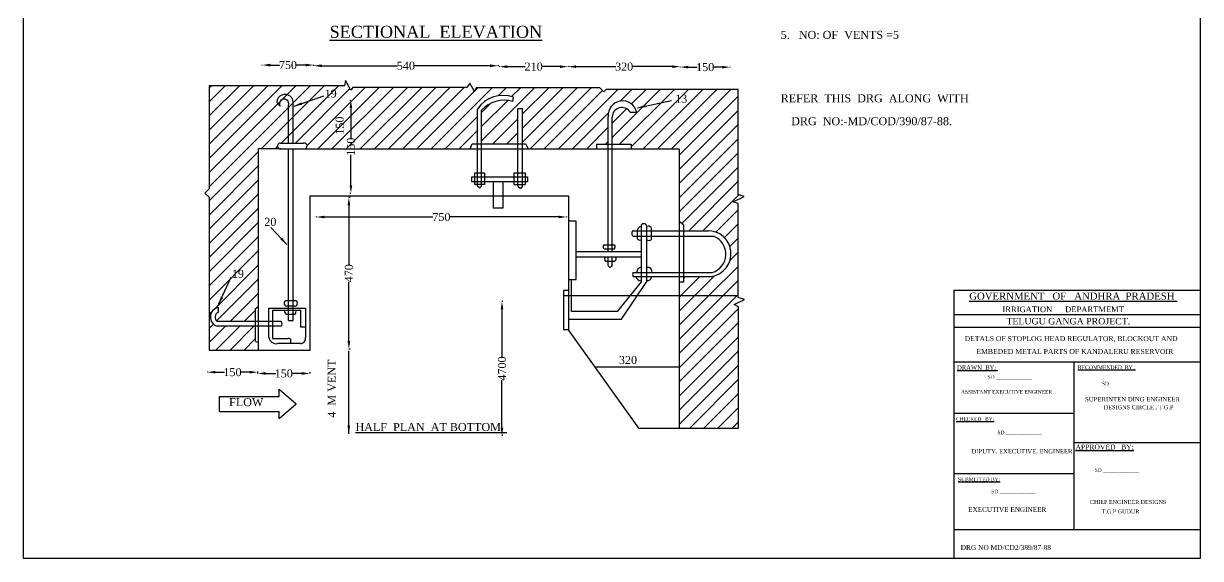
# Model space of a CAD drawing. Header units: millimetres. Extents: x 676 to 3617, y 672 to 4509.
# Drawn here: x 676 to 3617, y 672 to 2007 of the extents above; entities that cross this region are included whole.
import ezdxf

# ---------------------------------------------------------------- set-up
doc = ezdxf.new("R2010")
doc.units = ezdxf.units.MM
doc.header["$MEASUREMENT"] = 0
for name, color, linetype in [('DIM', 5, 'Continuous'), ('DWG.LINE', 10, 'Continuous'), ('HATCH', 2, 'Continuous'), ('TEXT', 7, 'Continuous')]:
    doc.layers.add(name, color=color, linetype=linetype)
doc.layers.add('TITLE', color=7, linetype='Continuous', lineweight=30)
doc.styles.get("Standard").update_dxf_attribs({"font": 'times.ttf', "height": 20})
doc.dimstyles.get("Standard").update_dxf_attribs({"dimtxt": 20, "dimasz": 20, "dimexe": 0.18, "dimexo": 0.0625, "dimgap": 0.09, "dimtad": 0, "dimtih": 1, "dimtoh": 1, "dimdec": 0, "dimzin": 0, "dimdsep": 46, "dimtxsty": 'Standard', "dimcen": 300, "dimclre": 256, "dimclrt": 4, "dimadec": 0, "dimazin": 0, "dimtfac": 1, "dimtdec": 0, "dimtofl": 0, "dimtmove": 0, "dimatfit": 3, "dimfxl": 0, "dimtolj": 1, "dimtzin": 0, "dimarcsym": 0})

# ---------------------------------------------------------------- blocks, each defined once
blk = doc.blocks.new('*D13')
at = {"layer": 'Defpoints', "color": 0, "ltscale": 0.2}
for p in [(1407.8, 1526), (2033.4, 1526), (2033.4, 1524.6)]:
    blk.add_point(p, dxfattribs=at)
at = {"layer": 'DIM', "lineweight": -2, "ltscale": 0.2}
for p, q in [((1407.8, 1525.9), (1407.8, 1524.4)), ((2033.4, 1525.9), (2033.4, 1524.4))]:
    blk.add_line(p, q, dxfattribs=at)
at = {"layer": 'DIM', "color": 0, "lineweight": -2, "ltscale": 0.2}
for p, q in [((1427.8, 1524.6), (1699.4, 1524.6)), ((2013.4, 1524.6), (1741.8, 1524.6))]:
    blk.add_line(p, q, dxfattribs=at)
at = {"layer": 'DIM', "color": 0, "ltscale": 0.2}
for points in [[(1427.8, 1527.9), (1427.8, 1521.3), (1407.8, 1524.6)], [(2013.4, 1527.9), (2013.4, 1521.3), (2033.4, 1524.6)]]:
    blk.add_solid(points, dxfattribs=at)
at = {"layer": 'DIM', "color": 4, "ltscale": 0.2, "insert": (1720.6, 1524.6), "char_height": 20, "attachment_point": 5}
blk.add_mtext('\\A1;750', dxfattribs=at)
blk = doc.blocks.new('*D14')
at = {"layer": 'Defpoints', "color": 0, "ltscale": 0.2}
for p in [(1491.6, 1816.4), (1494.5, 1816.4), (1491.6, 1583.7)]:
    blk.add_point(p, dxfattribs=at)
at = {"layer": 'DIM', "lineweight": -2, "ltscale": 0.2}
for p, q in [((1491.6, 1816.4), (1494.7, 1816.4)), ((1491.6, 1583.7), (1494.7, 1583.7))]:
    blk.add_line(p, q, dxfattribs=at)
at = {"layer": 'DIM', "color": 0, "lineweight": -2, "ltscale": 0.2}
for p, q in [((1494.5, 1796.4), (1494.5, 1720.1)), ((1494.5, 1603.7), (1494.5, 1680.1))]:
    blk.add_line(p, q, dxfattribs=at)
at = {"layer": 'DIM', "color": 0, "ltscale": 0.2}
for points in [[(1491.2, 1796.4), (1497.8, 1796.4), (1494.5, 1816.4)], [(1491.2, 1603.7), (1497.8, 1603.7), (1494.5, 1583.7)]]:
    blk.add_solid(points, dxfattribs=at)
at = {"layer": 'DIM', "color": 4, "ltscale": 0.2, "insert": (1494.5, 1700.1), "char_height": 20, "attachment_point": 5, "rotation": 90}
blk.add_mtext('\\A1;150', dxfattribs=at)
blk = doc.blocks.new('*D15')
at = {"layer": 'Defpoints', "color": 0, "ltscale": 0.2}
for p in [(1493.1, 1573.4), (1489.4, 1194.9), (1493.1, 1194.9)]:
    blk.add_point(p, dxfattribs=at)
at = {"layer": 'DIM', "lineweight": -2, "ltscale": 0.2}
for p, q in [((1493, 1573.4), (1489.3, 1573.4)), ((1493, 1194.9), (1489.3, 1194.9))]:
    blk.add_line(p, q, dxfattribs=at)
at = {"layer": 'DIM', "color": 0, "lineweight": -2, "ltscale": 0.2}
for p, q in [((1489.4, 1553.4), (1489.4, 1405.6)), ((1489.4, 1214.9), (1489.4, 1362.6))]:
    blk.add_line(p, q, dxfattribs=at)
at = {"layer": 'DIM', "color": 0, "ltscale": 0.2}
for points in [[(1486.1, 1553.4), (1492.8, 1553.4), (1489.4, 1573.4)], [(1486.1, 1214.9), (1492.8, 1214.9), (1489.4, 1194.9)]]:
    blk.add_solid(points, dxfattribs=at)
at = {"layer": 'DIM', "color": 4, "ltscale": 0.2, "insert": (1489.4, 1384.1), "char_height": 20, "attachment_point": 5, "rotation": 90}
blk.add_mtext('\\A1;470', dxfattribs=at)
blk = doc.blocks.new('*D16')
at = {"layer": 'Defpoints', "color": 0, "ltscale": 0.2}
for p in [(1135.9, 1139.1), (1261.3, 1139.1), (1261.3, 1137.1)]:
    blk.add_point(p, dxfattribs=at)
at = {"layer": 'DIM', "lineweight": -2, "ltscale": 0.2}
for p, q in [((1135.9, 1139.1), (1135.9, 1136.9)), ((1261.3, 1139.1), (1261.3, 1136.9))]:
    blk.add_line(p, q, dxfattribs=at)
at = {"layer": 'DIM', "color": 0, "lineweight": -2, "ltscale": 0.2}
for p, q in [((1155.9, 1137.1), (1178.6, 1137.1)), ((1241.3, 1137.1), (1218.6, 1137.1))]:
    blk.add_line(p, q, dxfattribs=at)
at = {"layer": 'DIM', "color": 0, "ltscale": 0.2}
for points in [[(1155.9, 1140.4), (1155.9, 1133.8), (1135.9, 1137.1)], [(1241.3, 1140.4), (1241.3, 1133.8), (1261.3, 1137.1)]]:
    blk.add_solid(points, dxfattribs=at)
at = {"layer": 'DIM', "color": 4, "ltscale": 0.2, "insert": (1198.6, 1137.1), "char_height": 20, "attachment_point": 5}
blk.add_mtext('\\A1;150', dxfattribs=at)
blk = doc.blocks.new('*D17')
at = {"layer": 'Defpoints', "color": 0, "ltscale": 0.2}
for p in [(1261.3, 1136.9), (1391.8, 1136.9), (1391.8, 1134)]:
    blk.add_point(p, dxfattribs=at)
at = {"layer": 'DIM', "lineweight": -2, "ltscale": 0.2}
for p, q in [((1261.3, 1136.8), (1261.3, 1133.8)), ((1391.8, 1136.8), (1391.8, 1133.8))]:
    blk.add_line(p, q, dxfattribs=at)
at = {"layer": 'DIM', "color": 0, "lineweight": -2, "ltscale": 0.2}
for p, q in [((1281.3, 1134), (1306.6, 1134)), ((1371.8, 1134), (1346.5, 1134))]:
    blk.add_line(p, q, dxfattribs=at)
at = {"layer": 'DIM', "color": 0, "ltscale": 0.2}
for points in [[(1281.3, 1137.3), (1281.3, 1130.7), (1261.3, 1134)], [(1371.8, 1137.3), (1371.8, 1130.7), (1391.8, 1134)]]:
    blk.add_solid(points, dxfattribs=at)
at = {"layer": 'DIM', "color": 4, "ltscale": 0.2, "insert": (1326.6, 1134), "char_height": 20, "attachment_point": 5}
blk.add_mtext('\\A1;150', dxfattribs=at)
blk = doc.blocks.new('*D18')
at = {"layer": 'Defpoints', "color": 0, "ltscale": 0.2}
for p in [(1272.9, 1903.3), (1401.3, 1903.9), (1401.3, 1903.3)]:
    blk.add_point(p, dxfattribs=at)
at = {"layer": 'DIM', "lineweight": -2, "ltscale": 0.2}
for p, q in [((1272.9, 1903.4), (1272.9, 1904.1)), ((1401.3, 1903.4), (1401.3, 1904.1))]:
    blk.add_line(p, q, dxfattribs=at)
at = {"layer": 'DIM', "color": 0, "lineweight": -2, "ltscale": 0.2}
for p, q in [((1292.9, 1903.9), (1315.9, 1903.9)), ((1381.3, 1903.9), (1358.3, 1903.9))]:
    blk.add_line(p, q, dxfattribs=at)
at = {"layer": 'DIM', "color": 0, "ltscale": 0.2}
for points in [[(1292.9, 1907.2), (1292.9, 1900.5), (1272.9, 1903.9)], [(1381.3, 1907.2), (1381.3, 1900.5), (1401.3, 1903.9)]]:
    blk.add_solid(points, dxfattribs=at)
at = {"layer": 'DIM', "color": 4, "ltscale": 0.2, "insert": (1337.1, 1903.9), "char_height": 20, "attachment_point": 5}
blk.add_mtext('\\A1;750', dxfattribs=at)
blk = doc.blocks.new('*D19')
at = {"layer": 'Defpoints', "color": 0, "ltscale": 0.2}
for p in [(1401.3, 1903.9), (1862.4, 1903.9), (1862.4, 1902.2)]:
    blk.add_point(p, dxfattribs=at)
at = {"layer": 'DIM', "lineweight": -2, "ltscale": 0.2}
for p, q in [((1401.3, 1903.8), (1401.3, 1902)), ((1862.4, 1903.8), (1862.4, 1902))]:
    blk.add_line(p, q, dxfattribs=at)
at = {"layer": 'DIM', "color": 0, "lineweight": -2, "ltscale": 0.2}
for p, q in [((1421.3, 1902.2), (1610.9, 1902.2)), ((1842.4, 1902.2), (1652.9, 1902.2))]:
    blk.add_line(p, q, dxfattribs=at)
at = {"layer": 'DIM', "color": 0, "ltscale": 0.2}
for points in [[(1421.3, 1905.5), (1421.3, 1898.8), (1401.3, 1902.2)], [(1842.4, 1905.5), (1842.4, 1898.8), (1862.4, 1902.2)]]:
    blk.add_solid(points, dxfattribs=at)
at = {"layer": 'DIM', "color": 4, "ltscale": 0.2, "insert": (1631.9, 1902.2), "char_height": 20, "attachment_point": 5}
blk.add_mtext('\\A1;540', dxfattribs=at)
blk = doc.blocks.new('*D20')
at = {"layer": 'Defpoints', "color": 0, "ltscale": 0.2}
for p in [(1865.3, 1901), (2037.2, 1901), (2037.2, 1899.9)]:
    blk.add_point(p, dxfattribs=at)
at = {"layer": 'DIM', "lineweight": -2, "ltscale": 0.2}
for p, q in [((1865.3, 1900.9), (1865.3, 1899.7)), ((2037.2, 1900.9), (2037.2, 1899.7))]:
    blk.add_line(p, q, dxfattribs=at)
at = {"layer": 'DIM', "color": 0, "lineweight": -2, "ltscale": 0.2}
for p, q in [((1885.3, 1899.9), (1929.8, 1899.9)), ((2017.2, 1899.9), (1972.6, 1899.9))]:
    blk.add_line(p, q, dxfattribs=at)
at = {"layer": 'DIM', "color": 0, "ltscale": 0.2}
for points in [[(1885.3, 1903.2), (1885.3, 1896.5), (1865.3, 1899.9)], [(2017.2, 1903.2), (2017.2, 1896.5), (2037.2, 1899.9)]]:
    blk.add_solid(points, dxfattribs=at)
at = {"layer": 'DIM', "color": 4, "ltscale": 0.2, "insert": (1951.2, 1899.9), "char_height": 20, "attachment_point": 5}
blk.add_mtext('\\A1;210', dxfattribs=at)
blk = doc.blocks.new('*D21')
at = {"layer": 'Defpoints', "color": 0, "ltscale": 0.2}
for p in [(2037.2, 1899.9), (2317.3, 1899.9), (2317.3, 1899.9)]:
    blk.add_point(p, dxfattribs=at)
at = {"layer": 'DIM', "lineweight": -2, "ltscale": 0.2}
for p, q in [((2037.2, 1899.9), (2037.2, 1900)), ((2317.3, 1899.9), (2317.3, 1900))]:
    blk.add_line(p, q, dxfattribs=at)
at = {"layer": 'DIM', "color": 0, "lineweight": -2, "ltscale": 0.2}
for p, q in [((2057.2, 1899.9), (2156.1, 1899.9)), ((2297.3, 1899.9), (2198.3, 1899.9))]:
    blk.add_line(p, q, dxfattribs=at)
at = {"layer": 'DIM', "color": 0, "ltscale": 0.2}
for points in [[(2057.2, 1903.2), (2057.2, 1896.5), (2037.2, 1899.9)], [(2297.3, 1903.2), (2297.3, 1896.5), (2317.3, 1899.9)]]:
    blk.add_solid(points, dxfattribs=at)
at = {"layer": 'DIM', "color": 4, "ltscale": 0.2, "insert": (2177.2, 1899.9), "char_height": 20, "attachment_point": 5}
blk.add_mtext('\\A1;320', dxfattribs=at)
blk = doc.blocks.new('*D22')
at = {"layer": 'Defpoints', "color": 0, "ltscale": 0.2}
for p in [(2317.3, 1899.9), (2442.2, 1899.9), (2442.2, 1898.7)]:
    blk.add_point(p, dxfattribs=at)
at = {"layer": 'DIM', "lineweight": -2, "ltscale": 0.2}
for p, q in [((2317.3, 1899.8), (2317.3, 1898.5)), ((2442.2, 1899.8), (2442.2, 1898.5))]:
    blk.add_line(p, q, dxfattribs=at)
at = {"layer": 'DIM', "color": 0, "lineweight": -2, "ltscale": 0.2}
for p, q in [((2337.3, 1898.7), (2359.8, 1898.7)), ((2422.2, 1898.7), (2399.7, 1898.7))]:
    blk.add_line(p, q, dxfattribs=at)
at = {"layer": 'DIM', "color": 0, "ltscale": 0.2}
for points in [[(2337.3, 1902), (2337.3, 1895.4), (2317.3, 1898.7)], [(2422.2, 1902), (2422.2, 1895.4), (2442.2, 1898.7)]]:
    blk.add_solid(points, dxfattribs=at)
at = {"layer": 'DIM', "color": 4, "ltscale": 0.2, "insert": (2379.8, 1898.7), "char_height": 20, "attachment_point": 5}
blk.add_mtext('\\A1;150', dxfattribs=at)
blk = doc.blocks.new('*D23')
at = {"layer": 'Defpoints', "color": 0, "ltscale": 0.2}
for p in [(1874.2, 1313.8), (1872, 978.8), (1874.2, 978.8)]:
    blk.add_point(p, dxfattribs=at)
at = {"layer": 'DIM', "lineweight": -2, "ltscale": 0.2}
for p, q in [((1874.1, 1313.8), (1871.8, 1313.8)), ((1874.1, 978.8), (1871.8, 978.8))]:
    blk.add_line(p, q, dxfattribs=at)
at = {"layer": 'DIM', "color": 0, "lineweight": -2, "ltscale": 0.2}
for p, q in [((1872, 1293.8), (1872, 1175.1)), ((1872, 998.8), (1872, 1117.4))]:
    blk.add_line(p, q, dxfattribs=at)
at = {"layer": 'DIM', "color": 0, "ltscale": 0.2}
for points in [[(1868.7, 1293.8), (1875.3, 1293.8), (1872, 1313.8)], [(1868.7, 998.8), (1875.3, 998.8), (1872, 978.8)]]:
    blk.add_solid(points, dxfattribs=at)
at = {"layer": 'DIM', "color": 4, "ltscale": 0.2, "insert": (1872, 1146.3), "char_height": 20, "attachment_point": 5, "rotation": 90}
blk.add_mtext('\\A1;4700', dxfattribs=at)

msp = doc.modelspace()

# ---------------------------------------------------------------- hatches: boundary and pattern name
at = {"layer": 'HATCH', "ltscale": 0.2}
h = msp.add_hatch(dxfattribs=at)
h.set_pattern_fill('ANSI31', color=256, scale=200, style=0)
h.paths.add_polyline_path([(2208.8, 1785.9), (2192, 1785.9, 0.783602), (2147.5, 1773.6), (2147.5, 1706), (2194.4, 1706), (2194.4, 1694.7), (2315.1, 1694.7), (2315.1, 1513.3), (2325.6, 1505), (2325.6, 1490.3), (2385.2, 1490.3, -0.933731), (2396.1, 1376.1), (2325.6, 1376.1), (2325.6, 1361.9), (2315.1, 1361.9), (2315.1, 1328.6), (2462, 1328.6), (2462, 1558.1), (2449.9, 1562.5), (2477.3, 1576.1), (2462.5, 1581.1), (2462.5, 1843.2), (2132.4, 1843.2), (2126.4, 1836.8), (2116.9, 1847.4), (1807.6, 1847.4), (1803.4, 1837.9), (1792, 1858.8), (1784.5, 1848.1), (1499.3, 1848.1), (1494.1, 1841), (1481.2, 1865.4), (1478.2, 1852.2), (1140.5, 1852.2), (1140.5, 1594.6), (1129.5, 1584.2), (1140.5, 1574.4), (1140.5, 1192.4), (1263.9, 1192.4), (1263.9, 1213.8, -0.458798), (1255.4, 1215.5), (1255.4, 1252.1), (1160.3, 1252.1, -0.801563), (1163.4, 1298.6), (1163.4, 1287.3, 0.586749), (1160.6, 1263.5), (1255.4, 1263.5), (1255.4, 1295.6), (1263.9, 1301.8), (1263.9, 1694.7), (1317.3, 1694.7, -0.88119), (1317.8, 1709.3), (1376.4, 1709.3, -1.06301), (1377.7, 1694.7), (1792.6, 1694.7), (1797.6, 1707.4), (1811.1, 1707.4), (1811.1, 1794.1, -0.354028), (1900.5, 1823.5), (1898.8, 1813.1, 0.283845), (1821.1, 1791.5), (1821.1, 1707.4), (1911.3, 1707.4), (1911.3, 1795.1), (1923.5, 1795.1), (1923.5, 1707.4), (1930.6, 1707.4), (1937.4, 1694.7), (2108.6, 1694.7), (2108.6, 1706), (2137.5, 1706), (2137.5, 1774.9, -0.941155)])
h = msp.add_hatch(dxfattribs=at)
h.set_pattern_fill('ANSI31', color=256, scale=200, style=0)
h.paths.add_polyline_path([(2462.9, 1300.3), (2452.1, 1305.8), (2478.2, 1318.6), (2462, 1323.3), (2462, 1328.6), (2315.1, 1328.6), (2315.1, 997.5), (2462.9, 997.5)])

# ---------------------------------------------------------------- linework, layer by layer
at = {"layer": 'DWG.LINE', "ltscale": 0.2}
for p, q in [((1481.2, 1865.4), (1478.2, 1852.2)), ((1494.1, 1841), (1481.2, 1865.4)), ((1792, 1858.8), (1784.5, 1848.1)), ((1803.4, 1837.9), (1792, 1858.8)), ((1140.5, 1852.2), (1140.5, 1594.6)), ((1478.2, 1852.2), (1140.5, 1852.2)), ((1499.3, 1848.1), (1494.1, 1841)), ((1784.5, 1848.1), (1499.3, 1848.1)), ((1807.6, 1847.4), (1803.4, 1837.9)), ((2116.9, 1847.4), (1807.6, 1847.4)), ((1898.8, 1813.1), (1900.5, 1823.5)), ((2126.4, 1836.8), (2116.9, 1847.4)), ((2132.4, 1843.2), (2126.4, 1836.8)), ((2462.5, 1843.2), (2132.4, 1843.2)), ((2462.5, 1581.1), (2462.5, 1843.2)), ((1317.6, 1801.2), (1309.3, 1810.4)), ((1338.7, 1709.3), (1338.7, 1803.3)), ((1350.1, 1709.3), (1350.1, 1806)), ((1811.1, 1602.1), (1811.1, 1794.1)), ((1911.3, 1601.8), (1911.3, 1795.1)), ((1911.3, 1795.1), (1923.5, 1795.1)), ((1923.5, 1601.8), (1923.5, 1795.1)), ((1821.1, 1601.8), (1821.1, 1791.5)), ((2137.5, 1438.8), (2137.5, 1774.9)), ((2147.5, 1438.8), (2147.5, 1773.6)), ((2192, 1785.9), (2208.8, 1785.9)), ((1317.8, 1709.3), (1376.4, 1709.3)), ((1792.6, 1694.7), (1797.6, 1707.4)), ((1797.6, 1707.4), (1930.6, 1707.4)), ((1930.6, 1707.4), (1937.4, 1694.7)), ((2108.6, 1694.7), (2108.6, 1706)), ((2108.6, 1706), (2194.4, 1706)), ((2194.4, 1706), (2194.4, 1694.7)), ((1263.9, 1192.4), (1263.9, 1694.7)), ((1319.7, 1694.7), (1263.9, 1694.7)), ((1319.7, 1694.7), (1377.7, 1694.7)), ((1338.7, 1266.2), (1338.7, 1694.7)), ((1350.1, 1266.2), (1350.1, 1694.7)), ((1377.7, 1694.7), (2315.1, 1694.7)), ((2315.1, 1694.7), (2315.1, 997.5)), ((1902.4, 1635.1), (1930, 1635.1)), ((1129.5, 1584.2), (1140.5, 1594.6)), ((1811.1, 1602.1), (1816.4, 1597.2)), ((1821.1, 1601.8), (1816.4, 1597.2)), ((1902.4, 1605.6), (1930, 1605.6)), ((1911.3, 1601.8), (1918.3, 1595.9)), ((1923.5, 1601.8), (1918.3, 1595.9)), ((1140.5, 1574.4), (1129.5, 1584.2)), ((1140.5, 1574.4), (1140.5, 1192.4)), ((1392.7, 1192.4), (1392.7, 1577.5)), ((1392.7, 1577.5), (2038.2, 1577.5)), ((2038.2, 1577.5), (2038.2, 1242.5)), ((2449.9, 1562.5), (2477.3, 1576.1)), ((2462, 1558.1), (2449.9, 1562.5)), ((2477.3, 1576.1), (2462.5, 1581.1)), ((2462, 1323.3), (2462, 1558.1)), ((2057.4, 1514), (2038.2, 1514)), ((2057.4, 1368.5), (2057.4, 1514)), ((2219.4, 1501.2), (2219.4, 1362.6)), ((2233.9, 1363.3), (2233.9, 1501.2)), ((2325.6, 1505), (2315.1, 1513.3)), ((2325.6, 1505), (2325.6, 1361.9)), ((2200.5, 1490.3), (2388.2, 1490.3)), ((2401.8, 1475.8), (2200.5, 1475.8)), ((2209.6, 1490.4), (2209.6, 1470.8)), ((2244.9, 1498.5), (2244.9, 1467.4)), ((2126.1, 1454.8), (2153.3, 1454.8)), ((2127.3, 1445), (2152.8, 1445)), ((2057.4, 1438.8), (2219.4, 1438.8)), ((2057.4, 1424.8), (2219.4, 1424.8)), ((2130.4, 1414.7), (2153.8, 1414.7)), ((2137.5, 1403.1), (2137.5, 1424.8)), ((2147.5, 1403.6), (2147.5, 1424.8)), ((2199.6, 1386.1), (2397.5, 1386.1)), ((2038.2, 1368.5), (2057.4, 1368.5)), ((2045.9, 1289), (2045.9, 1368.5)), ((2219.4, 1362.6), (2160.1, 1289)), ((2170.9, 1269.8), (2233.9, 1363.3)), ((2199.8, 1376.1), (2396.1, 1376.1)), ((2325.6, 1361.9), (2315.1, 1361.9)), ((2038.2, 1341.2), (2025.4, 1341.2)), ((2025.4, 1328.6), (2462, 1328.6)), ((1163.4, 1287.3), (1163.4, 1298.6)), ((1255.4, 1295.6), (1255.4, 1215.5)), ((1333.7, 1316.5), (1352.7, 1316.5)), ((1333.7, 1316.5), (1354.9, 1316.5)), ((1354.9, 1302.3), (1333.7, 1302.3)), ((2452.1, 1305.8), (2478.2, 1318.6)), ((2462.9, 1300.3), (2452.1, 1305.8)), ((2478.2, 1318.6), (2462, 1323.3)), ((2462.9, 997.5), (2462.9, 1300.3)), ((1369.6, 1291.5), (1298.6, 1291.5)), ((1298.6, 1291.5), (1298.6, 1221.6)), ((1333.7, 1282.3), (1354.9, 1282.3)), ((1338.7, 1266.2), (1350.1, 1266.2)), ((1369.6, 1249.4), (1369.6, 1291.5)), ((2038.2, 1269.8), (2170.9, 1269.8)), ((2160.1, 1289), (2045.9, 1289)), ((1319.6, 1252.1), (1160.3, 1252.1)), ((1319.9, 1263.5), (1160.6, 1263.5)), ((1381.1, 1249.4), (1369.6, 1249.4)), ((2214.3, 997.5), (2038.2, 1242.5)), ((1298.6, 1221.6), (1336.8, 1221.6)), ((1343.2, 1220.1), (1343.2, 1208.4)), ((1140.5, 1192.4), (1392.7, 1192.4)), ((2104.4, 1150.3), (2315.1, 1150.3)), ((1315.4, 1095), (1357.9, 1057.8)), ((1315.4, 1076.5), (1315.4, 1095)), ((1166, 1038.6), (1166, 1076.5)), ((1166, 1076.5), (1315.4, 1076.5)), ((1166, 1038.6), (1315.4, 1038.6)), ((1315.4, 1021.6), (1357.9, 1057.8)), ((1315.4, 1021.6), (1315.4, 1038.6)), ((2214.3, 997.5), (2462.9, 997.5))]:
    msp.add_line(p, q, dxfattribs=at)
msp.add_lwpolyline([(1796.7, 1624.9), (1935.6, 1624.9), (1935.6, 1612), (1796.7, 1612)], close=True, dxfattribs=at)
for points in [[(1803.9, 1612), (1803.9, 1635.1), (1828.2, 1635.1), (1828.2, 1605.6), (1803.9, 1605.6), (1803.9, 1612)], [(1902.4, 1605.6), (1902.4, 1635.1)], [(1930, 1635.1), (1930, 1605.6)], [(1874.5, 1612), (1874.5, 1546.3), (1851.1, 1546.3), (1851.1, 1612)], [(2025.4, 1341.2), (2025.4, 1243.8), (2038.2, 1243.8)], [(1255.4, 1295.6), (1263.9, 1301.8)], [(1289.1, 1224.5), (1289.1, 1296.8), (1381.1, 1296.8), (1381.1, 1223.8)], [(1368.8, 1208.4), (1311.4, 1208.4)]]:
    msp.add_lwpolyline(points, dxfattribs=at)
for centre, radius, start, end in [((1329.9, 1810.1), 20.6, 348.4661, 176.9143), ((1874, 1753.6), 74.7, 69.2349, 147.2165), ((1327.6, 1807.2), 11.7, 340.5489, 210.5503), ((1877.4, 1739.4), 76.7, 73.8006, 137.186), ((2173.5, 1778.2), 36.1, 12.2027, 185.2573), ((2171.3, 1774.3), 23.8, 29.1841, 181.5134), ((1318.5, 1701.9), 7.38, 94.9879, 279.4674), ((1377.5, 1702), 7.36, 271.7995, 98.7971), ((2222, 1488.9), 12.5, 101.7382, 173.4475), ((2226.7, 1500.6), 7.25, 4.7252, 175.2748), ((2237.1, 1490.2), 11.4, 46.7565, 106.0864), ((2206.1, 1483.7), 9.66, 125.0725, 234.2889), ((2217, 1476.5), 9.43, 217.4246, 284.8066), ((2237.1, 1490.2), 11.4, 359.8499, 0.6251), ((2386.7, 1432.9), 57.5, 279.3856, 91.5347), ((2384, 1431.7), 47.6, 286.4596, 68.0175), ((2132.9, 1450.6), 7.95, 148.5699, 225.1672), ((2146.7, 1450.2), 8.02, 318.9751, 34.3625), ((2239.4, 1478.9), 12.8, 244.4491, 295.5509), ((2135.2, 1419.6), 6.9, 131.8997, 225.2128), ((2151, 1420.5), 6.44, 296.2555, 41.3614), ((2142.4, 1405), 5.27, 201.4015, 344.0197), ((2208.4, 1381.3), 10, 151.4875, 210.966), ((2223.8, 1384.6), 15.5, 106.1282, 174.5368), ((2238.1, 1390.1), 8.21, 330.6459, 120.6743), ((2222.2, 1381.3), 16.7, 198.0836, 260.4678), ((2235.6, 1376.5), 10.6, 260.6559, 358.0589), ((1167.1, 1275), 23.9, 98.7538, 253.6112), ((1334.7, 1309.4), 7.16, 98.0586, 261.9414), ((1353.9, 1309.4), 7.16, 278.0832, 81.9168), ((1168.6, 1274.6), 13.7, 112.3712, 233.9802), ((1335, 1288.8), 6.62, 155.9609, 258.2665), ((1349.5, 1288), 7.89, 313.4493, 25.93), ((1315.7, 1257.9), 6.95, 303.6126, 53.3403), ((1260.4, 1218.3), 5.71, 208.9115, 307.4938), ((1308.7, 1228.1), 19.9, 190.2443, 277.9851), ((1337.5, 1210.8), 10.8, 58.7215, 93.7545), ((1367.1, 1222.3), 14.1, 276.9525, 6.1223)]:
    msp.add_arc(centre, radius, start, end, dxfattribs=at)
at = {"layer": 'TITLE', "lineweight": 30}
for p, q in [((3002.1, 672.2), (3002.1, 1342.3)), ((3003.2, 1281.5), (3617.4, 1281.5)), ((3002.1, 1249.3), (3616.3, 1249.3)), ((3002.1, 1162.7), (3616.3, 1162.7)), ((3002.1, 744.2), (3616.3, 744.2))]:
    msp.add_line(p, q, dxfattribs=at)
at = {"layer": 'TITLE'}
for p, q in [((3616.3, 1342.3), (3616.3, 672.2)), ((3002.1, 1034.8), (3300.8, 1034.8)), ((3002.1, 884.1), (3300.8, 884.1)), ((3616.3, 672.2), (3002.1, 672.2))]:
    msp.add_line(p, q, dxfattribs=at)
at = {"layer": 'TITLE', "ltscale": 0.2}
msp.add_lwpolyline([(676.4, 4509.1), (3616.3, 4509.1), (3616.3, 672.2), (676.4, 672.2)], close=True, dxfattribs=at)
at = {"layer": 'TITLE', "lineweight": 30}
for points in [[(3002.1, 1342.3), (3616.3, 1342.3)], [(3300.8, 1162.7), (3300.8, 744.2)]]:
    msp.add_lwpolyline(points, dxfattribs=at)
at = {"layer": 'TITLE'}
msp.add_lwpolyline([(3300.8, 961.8), (3616.3, 961.8)], dxfattribs=at)

# ---------------------------------------------------------------- texts
at = {"layer": 'TEXT', "ltscale": 0.2}
for s, p in [('5.   NO: OF  VENTS =5', (2568.4, 1969.3)), ('19', (1428.8, 1822.6)), ('13', (2304.8, 1809.8)), ('REFER  THIS  DRG  ALONG  WITH', (2568.4, 1811)), ('DRG  NO:-MD/COD/390/87-88.', (2594.6, 1753.7)), ('20', (1278.1, 1502.5)), ('19', (1197, 1372.7)), ('320', (2164.2, 1157.6)), ('FLOW', (1190.1, 1052.4))]:
    msp.add_text(s, height=20, dxfattribs=at).set_placement(p)
for s, p in [('150', (1476.4, 1730.1)), ('4  M VENT', (1456.5, 1023.6))]:
    msp.add_text(s, height=20, rotation=90, dxfattribs=at).set_placement(p)
at = {"layer": 'TITLE', "ltscale": 0.2}
for s, height, p in [('%%USECTIONAL  ELEVATION', 30, (1441.3, 1971.9)), ('%%UHALF  PLAN  AT BOTTOM  ', 20, (1505.9, 990.3))]:
    msp.add_text(s, height=height, dxfattribs=at).set_placement(p)
at = {"layer": 'TITLE', "lineweight": 30}
msp.add_text('%%UGOVERNMENT   OF   ANDHRA  PRADESH ', height=17.77, dxfattribs=at).set_placement((3039.6, 1318.2))
at = {"layer": 'TITLE'}
for s, height, p in [('IRRIGATION      DEPARTMEMT ', 14.145, (3122.5, 1287)), ('TELUGU GANGA PROJECT.', 16.272, (3132.5, 1256.4)), ('DETALS OF STOPLOG HEAD REGULATOR, BLOCKOUT AND', 12.53, (3028.1, 1214.7)), ('EMBEDED METAL PARTS OF KANDALERU RESERVOIR', 12.53, (3057.5, 1182.6)), ('%%UDRAWN  BY; ', 10.745, (3009.2, 1143.4)), ('%%URECOMMENDED  BY :', 9.221, (3311, 1144.8)), ('SD _____________', 9.001, (3085.5, 1120.6)), ('ASSISTANT EXECUTIVE ENGINEER', 9.037, (3018.9, 1083.5)), ('SD _____________', 9.001, (3370.9, 1104.1)), ('SUPERINTEN DING ENGINEER', 11.002, (3328.9, 1064.2)), ('DESIGNS CIRCLE , T.G.P', 10.216, (3375.7, 1044.6)), ('%%UCHECKED   BY;', 8.678, (3007, 1016)), ('SD _____________', 9.001, (3110.1, 982.2)), ('DIPUTY. EXECUTIVE. ENGINEER', 10.803, (3045.5, 934.3)), ('%%UAPPROVED   BY;', 12.398, (3305.1, 944.1)), ('SD _____________', 9.001, (3352.9, 888.3)), ('%%USUBMITTED BY;', 9.037, (3011.5, 865)), ('SD _____________', 9.001, (3094.7, 835.1)), ('EXECUTIVE ENGINEER ', 11.788, (3036.8, 788.5)), ('CHIEP ENGINEER DESIGNS', 9.918, (3341.1, 808.1)), ('T.G.P GUDUR', 9.918, (3370.7, 784.6)), ('DRG NO MD/CD2/389/87-88', 12.099, (3018.1, 693.4))]:
    msp.add_text(s, height=height, dxfattribs=at).set_placement(p)

# ---------------------------------------------------------------- dimensions: what is measured, and where the dimension line sits
at = {"layer": 'DIM', "ltscale": 0.2}
for p1, p2, distance, text, picture, middle in [((1272.9, 1903.3), (1401.3, 1903.3), 0.6, '750', '*D18', (1337.1, 1903.9)), ((1401.3, 1903.9), (1862.4, 1903.9), -1.7, '540', '*D19', (1631.9, 1902.2)), ((1865.3, 1901), (2037.2, 1901), -1.1, '210', '*D20', (1951.2, 1899.9)), ((2037.2, 1899.9), (2317.3, 1899.9), 0, '320', '*D21', (2177.2, 1899.9)), ((2317.3, 1899.9), (2442.2, 1899.9), -1.2, '150', '*D22', (2379.8, 1898.7)), ((1407.8, 1526), (2033.4, 1526), -1.4, '750', '*D13', (1720.6, 1524.6)), ((1135.9, 1139.1), (1261.3, 1139.1), -2.1, '150', '*D16', (1198.6, 1137.1)), ((1261.3, 1136.9), (1391.8, 1136.9), -2.9, '150', '*D17', (1326.6, 1134))]:
    dim = msp.add_aligned_dim(p1=p1, p2=p2, distance=distance, text=text, dimstyle='Standard', dxfattribs=at)
    dim.commit()
    dim.dimension.update_dxf_attribs({"geometry": picture, "text_midpoint": middle})
for p1, p2, distance, text, picture, middle in [((1491.6, 1583.7), (1491.6, 1816.4), -2.9, '150', '*D14', (1494.5, 1700.1)), ((1493.1, 1573.4), (1493.1, 1194.9), -3.6, '470', '*D15', (1489.4, 1384.1)), ((1874.2, 1313.8), (1874.2, 978.8), -2.2, '4700', '*D23', (1872, 1146.3))]:
    dim = msp.add_aligned_dim(p1=p1, p2=p2, distance=distance, text=text, dimstyle='Standard', dxfattribs=at)
    dim.commit()
    dim.dimension.update_dxf_attribs({"geometry": picture, "text_midpoint": middle, "text_rotation": 90})

# ---------------------------------------------------------------- leaders
for points in [[(1352.7, 1801.5), (1426.7, 1826.7), (1426.7, 1827.1)], [(2210.6, 1797.3), (2295.7, 1815.1)], [(1334.4, 1455.9), (1294.4, 1498.5)], [(1163.8, 1305.9), (1195.2, 1374.4)], [(1489.2, 983.3), (1489.2, 1190.3)]]:
    msp.add_leader(points, dimstyle='Standard', override={"dimgap": 0.09, "dimtad": 0}, dxfattribs=at)

doc.saveas('drawing.dxf')
